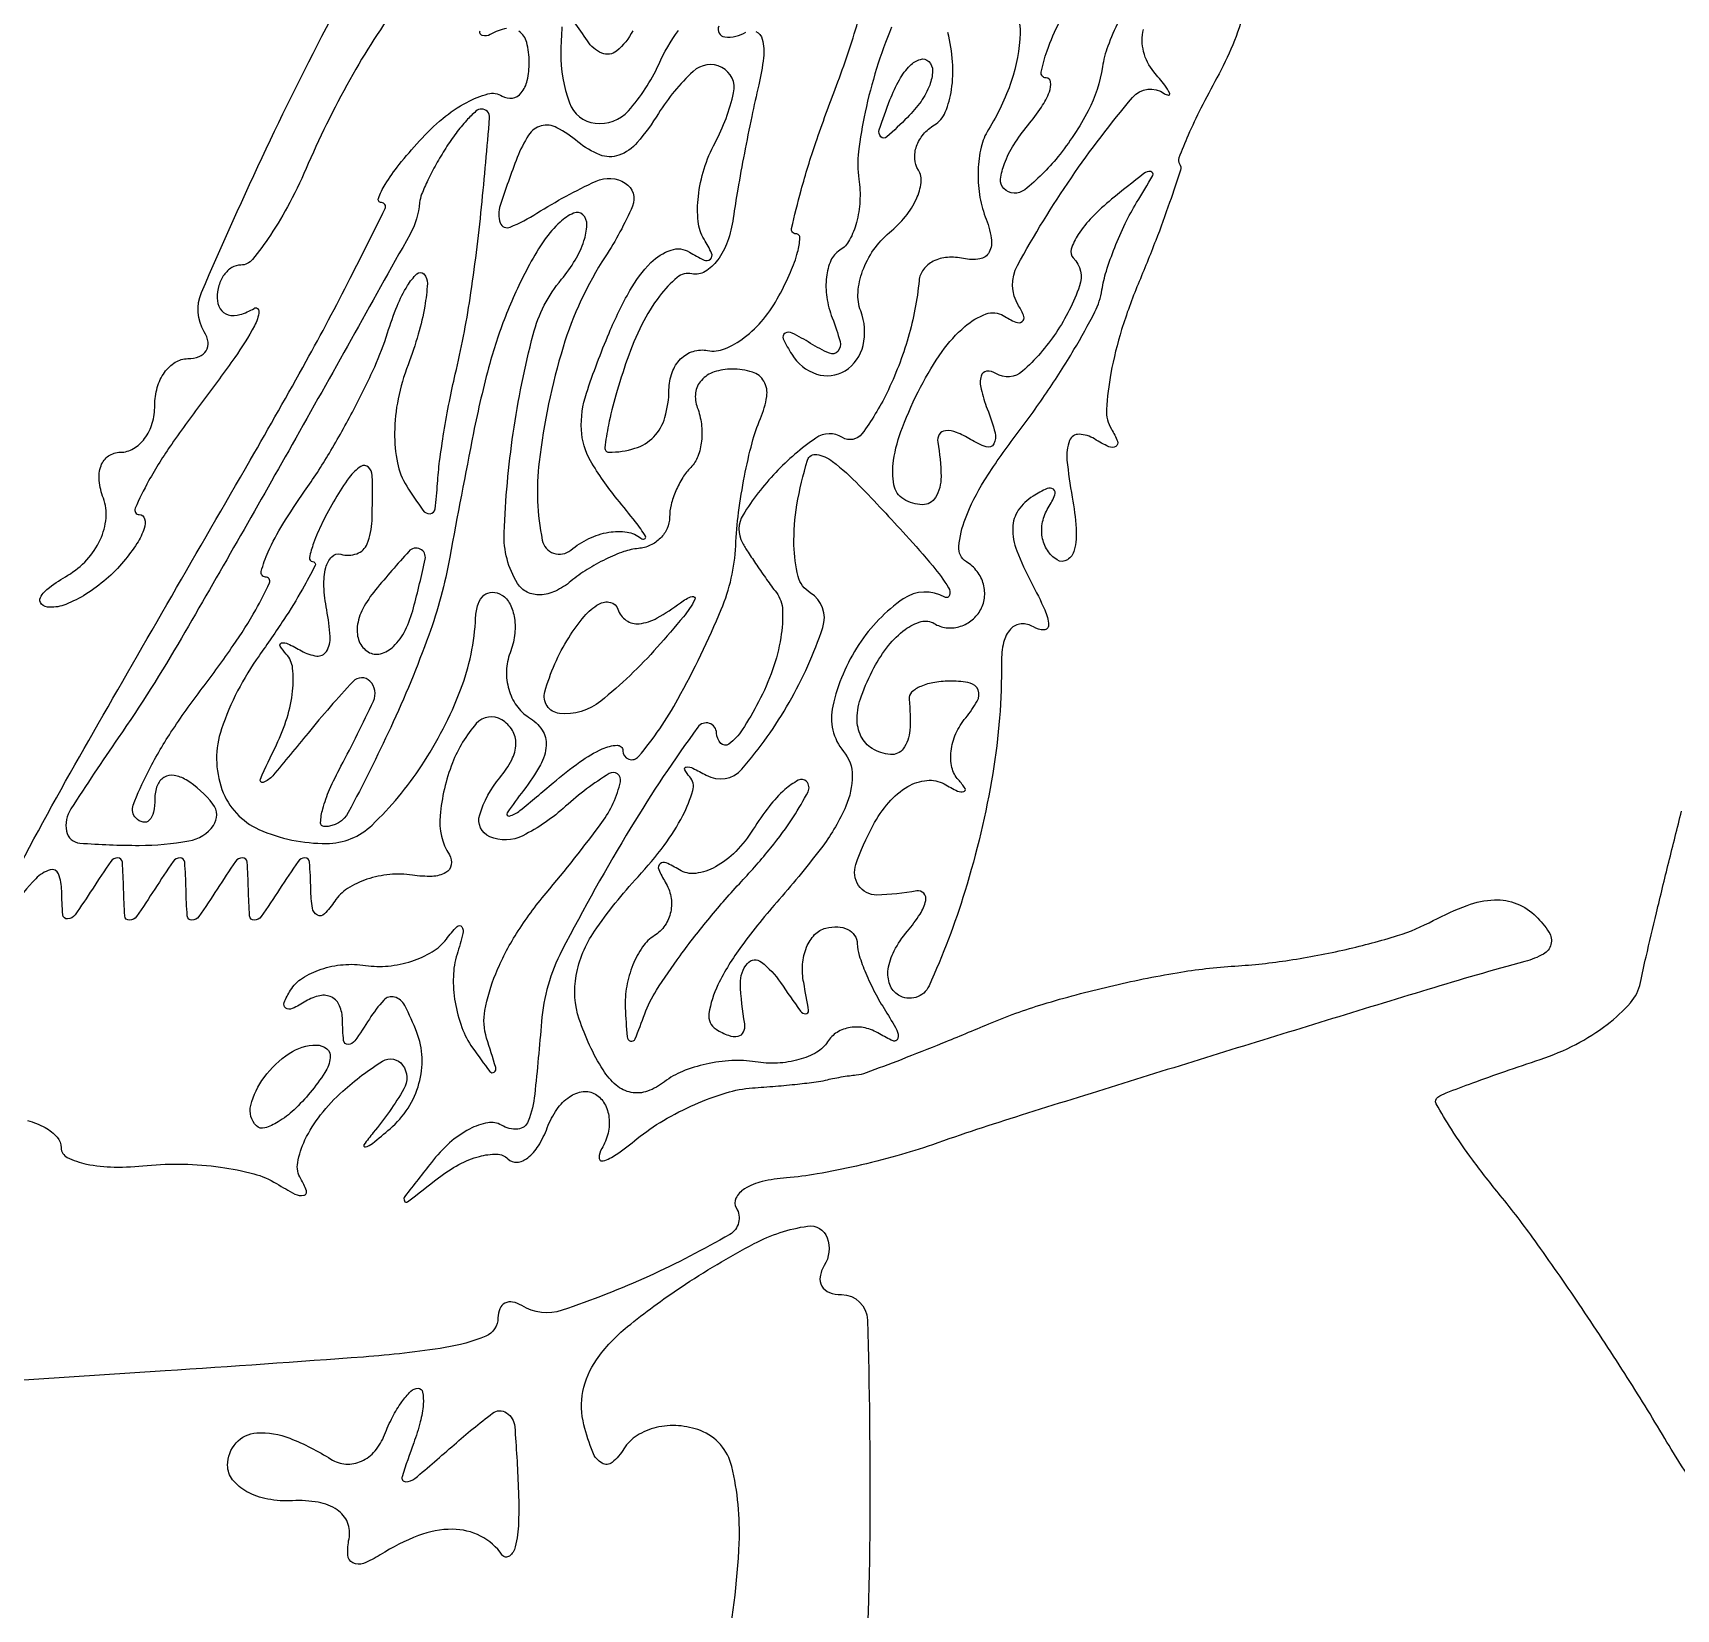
# Model space of a CAD drawing. Extents: x 0 to 848, y 0 to 1200.
# Drawn here: x 385.1 to 437.8, y 572.9 to 623.4 of the extents above; entities that cross this region are included whole.
import ezdxf

# ---------------------------------------------------------------- set-up
doc = ezdxf.new("R2010")
doc.units = 0

msp = doc.modelspace()

# ---------------------------------------------------------------- linework, layer by layer
for points in [[(416.462214, 624.29095, -0.171024), (416.733196, 623.435118, -0.074023), (416.451643, 621.887014, -0.057711), (415.717826, 620.340242, 0.083868), (415.485837, 619.777345, 0.047119), (415.390144, 619.042017, 0.045323), (415.433513, 618.259192, 0.055176), (415.619437, 617.549348, -0.047274), (415.811383, 616.860964, -0.166395), (415.74261, 616.412953, -0.235878), (415.440907, 616.195085, -0.094756), (414.918136, 616.209106, 0.073001), (414.40384, 616.245176, 0.097029), (413.95299, 616.1208, 0.115147), (413.636036, 615.858186, 0.139716), (413.496298, 615.5, -0.047163), (413.148973, 613.680161, -0.042918), (412.45991, 611.896329, -0.046785), (411.664563, 610.592979, -0.388714), (411.04131, 610.474469, 0.298042), (410.188026, 610.452496, 0.051654), (408.900396, 609.349583, 0.051156), (407.85431, 607.99355, 0.273196), (407.835037, 607.096305, 0.016), (408.014493, 606.799554, 0.005494), (408.292575, 606.381415, 0.005453), (408.609637, 605.926582, 0.006285), (408.922136, 605.5, -0.153133), (409.119893, 604.942573, -0.049674), (409.064838, 604.059375, -0.044123), (408.802431, 603.030465, -0.037176), (408.351841, 602, -0.021363), (407.826411, 601.101694, -0.090258), (407.402054, 600.648, -0.377862), (407.141077, 600.669917, -0.189294), (407.005281, 601, 0.7195), (406.40661, 601.189974, 0.021351), (404.258836, 597.968219, 0.017014), (402.047454, 594.026554, 0.09914), (401.39378, 591.75, -0.005352), (401.177393, 589.421889, -0.066277), (400.97016, 588.559168, -0.28737), (400.631935, 588.305746, -0.160597), (400.113307, 588.429973, 0.187169), (399.673521, 588.5116, 0.075215), (399.086608, 588.306174, 0.060274), (398.450401, 587.86413, 0.044598), (397.863307, 587.23899, 0.001748), (397.015406, 586.14961, 0.27909), (396.998672, 586.00289, 0.480912), (397.102491, 585.977097, 0.002309), (398.092009, 586.741324, -0.041874), (398.748042, 587.169781, -0.057249), (399.402736, 587.431639, -0.071343), (399.959513, 587.500845, -0.194036), (400.318471, 587.348196, 0.224462), (400.611004, 587.243466, 0.14434), (400.951122, 587.381096, 0.087842), (401.294598, 587.769294, 0.045709), (401.581246, 588.351128, -0.059169), (401.889097, 588.935859, -0.089979), (402.292761, 589.342046, -0.119694), (402.724524, 589.509901, -0.173229), (403.121097, 589.425158, -0.127038), (403.414279, 589.119459, -0.099267), (403.556808, 588.680399, -0.088346), (403.526302, 588.174498, -0.076093), (403.324353, 587.680902, 0.130544), (403.23932, 587.385889, 0.50336), (403.366298, 587.287515, 0.085828), (403.787475, 587.488251, 0.016615), (404.461736, 588, -0.038233), (405.303681, 588.583478, -0.028749), (406.307581, 589.096094, -0.029379), (407.313714, 589.470089, -0.05745), (408.153695, 589.625, 0.004471), (408.897232, 589.682022, 0.005167), (409.604523, 589.75, 0.004644), (410.20203, 589.819283, 0.030072), (410.5, 589.875, -0.011602), (410.726407, 589.926052, -0.007168), (410.994668, 589.976042, -0.007188), (411.261276, 590.017845, -0.01281), (411.481849, 590.043442, 0.066757), (411.807758, 590.117429, 0.002763), (412.929049, 590.542142, 0.004753), (414.2532, 591.066588, 0.003352), (415.731849, 591.680137, -0.02656), (417.473113, 592.309669, -0.015796), (419.603742, 592.881527, -0.015788), (421.769871, 593.318495, -0.026171), (423.621316, 593.532641, 0.02208), (425.363177, 593.719692, 0.018504), (427.188834, 594.067267, 0.018902), (428.835103, 594.510388, 0.047702), (429.978676, 594.988588, -0.034042), (431.063316, 595.47731, -0.078609), (431.937279, 595.653005, -0.105156), (432.657934, 595.530746, -0.102307), (433.274577, 595.125423, -0.053499), (433.685024, 594.616303, -0.206322), (433.750141, 594.224451, -0.212215), (433.5101, 593.915472, -0.056558), (432.917217, 593.679293, 0.00745), (429.802259, 592.780222, 0.001003), (423.289041, 590.780426, 0.000943), (416.765441, 588.749619, 0.008487), (413.924606, 587.806141, -0.016694), (412.78478, 587.448249, -0.0119), (411.487294, 587.121011, -0.012034), (410.233661, 586.867944, -0.02499), (409.243884, 586.743418, 0.038798), (408.472103, 586.624609, 0.078511), (407.904237, 586.393173, 0.140134), (407.626438, 586.094161, 0.261679), (407.639803, 585.773794, -0.422119), (407.428817, 584.930932, -0.025068), (404.841776, 583.595466, -0.025828), (402.053457, 582.49867, -0.222752), (400.759906, 582.648386, 0.089912), (400.469817, 582.762316, 0.168673), (400.223223, 582.727739, 0.176683), (400.0587, 582.550258, 0.099772), (400, 582.259017, -0.303697), (399.60622, 581.670501, -0.058389), (398.305943, 581.303949, -0.021162), (395.692699, 580.999953, -0.002052), (389.331723, 580.557877), (383.163447, 580.154625)], [(396.989012, 624.610702, 0.032662), (395.34697, 622.111359, 0.02675), (393.920451, 619.25, -0.018297), (393.325806, 618.004989, -0.026351), (392.703533, 616.954687, -0.024697), (392.127402, 616.175917, -0.224794), (391.755889, 616, 0.138872), (391.467639, 615.918366, 0.100065), (391.222042, 615.688914, 0.085634), (391.056667, 615.345733, 0.069663), (391, 614.940983, 0.13704), (391.09579, 614.598051, 0.190908), (391.347046, 614.407538, 0.140251), (391.729132, 614.410292, 0.067021), (392.181433, 614.612132, -0.622596), (392.338476, 614.513637, -0.100344), (392.193284, 614.049411, -0.027184), (391.561235, 613.035648, -0.009938), (390.562744, 611.671149, 0.012015), (389.540629, 610.262127, 0.023106), (388.802866, 609.0784, 0.025805), (388.369948, 608.2036, 0.53942), (388.503756, 608, -0.343596), (388.673383, 607.86783, -0.143719), (388.661495, 607.559375, -0.064459), (388.42654, 607.076367, -0.027818), (388, 606.5, -0.041048), (387.440338, 605.928318, -0.039866), (386.789577, 605.449558, -0.04268), (386.148235, 605.124354, -0.103098), (385.627555, 605.030409, -0.179987), (385.366405, 605.135662, -0.349948), (385.333081, 605.344471, -0.105078), (385.621159, 605.670032, -0.027305), (386.208467, 606.056856, 0.074854), (386.820125, 606.548711, 0.077815), (387.250308, 607.192883, 0.084625), (387.438491, 607.887332, 0.116063), (387.351478, 608.526447, -0.066355), (387.217172, 609.090156, -0.113878), (387.277303, 609.567144, -0.152238), (387.518121, 609.881089, -0.154794), (387.893011, 610, 0.134459), (388.315153, 610.115611, 0.100435), (388.674822, 610.440625, 0.087143), (388.91686, 610.926792, 0.072144), (389, 611.5, -0.06887), (389.079345, 612.073318, -0.085131), (389.311086, 612.559375, -0.099915), (389.655173, 612.884374, -0.140337), (390.059017, 613, 0.088991), (390.422982, 613.065296, 0.167808), (390.65091, 613.252475, 0.177414), (390.707409, 613.531832, 0.100829), (390.58684, 613.85949, -0.244731), (390.494274, 615.115805, -0.008487), (392.573766, 619.729505, -0.011581), (394.786977, 624.156584, -0.133401)], [(423.933315, 624.162291, -0.028183), (423.548127, 623.056277, -0.028139), (423.040825, 622, 0.009205), (422.525443, 621.023424, 0.014216), (422.120052, 620.159535, 0.008487), (421.819541, 619.435375, 0.253351), (421.842446, 619.245226, -0.236507), (421.873278, 619.043487, -0.0045), (421.527826, 618.007363, -0.0099), (421.0818, 616.787806, -0.006341), (420.518065, 615.388992, 0.023738), (419.989475, 613.933288, 0.029657), (419.645621, 612.53753, 0.030451), (419.502958, 611.367827, 0.154732), (419.661148, 610.739257, -0.042337), (419.856965, 610.352761, -0.373392), (419.799609, 610.185525, -0.247072), (419.578298, 610.176393, -0.0276), (419.12043, 610.42557, 0.130868), (418.624115, 610.575472, 0.319491), (418.322445, 610.375481, 0.116694), (418.237577, 609.748552, 0.020403), (418.403395, 608.559705, -0.027117), (418.5291, 607.560644, -0.076725), (418.471544, 606.862075, -0.195342), (418.248477, 606.550396, -0.28684), (417.921162, 606.548725, -0.113041), (417.60882, 606.856911, -0.100235), (417.444604, 607.283878, -0.094125), (417.454376, 607.764448, -0.086602), (417.638197, 608.223607, 0.036495), (417.851684, 608.633061, 0.344723), (417.804721, 608.812287, 0.278576), (417.597885, 608.834549, 0.029363), (417.151804, 608.59382, 0.105555), (416.676806, 608.138812, 0.145217), (416.498538, 607.578713, 0.097326), (416.628526, 606.840589, 0.030769), (417.097064, 605.818635, -0.016012), (417.528293, 604.946886, -0.09599), (417.646096, 604.45694, -0.428688), (417.499023, 604.303867, -0.138113), (417.160289, 604.400936, 0.157177), (416.7677, 604.497746, 0.193516), (416.431025, 604.334142, 0.127996), (416.206225, 603.903966, 0.059063), (416.137057, 603.271613, -0.043409), (415.85935, 599.705845, -0.033854), (414.964777, 595.922236, -0.03163), (413.815731, 592.897926, -0.451993), (412.837752, 592.600275, -0.167327), (412.559539, 592.940376, -0.123507), (412.506579, 593.427536, -0.088819), (412.698971, 594.018659, -0.050266), (413.120714, 594.645452, 0.029329), (413.527675, 595.198849, 0.087331), (413.710771, 595.63044, 0.250824), (413.647501, 595.864035, 0.256071), (413.419273, 595.938003, -0.043726), (412.138703, 595.808797, -0.253302), (411.557442, 596.113633, -0.23615), (411.470733, 596.788322, -0.038872), (412.01499, 598.028008, -0.054656), (412.528114, 598.777073, -0.082876), (413.132964, 599.282016, -0.106797), (413.748327, 599.484205, -0.157667), (414.300173, 599.367683, 0.017579), (414.733191, 599.139104, 0.183723), (414.929787, 599.121928, 0.505313), (414.968552, 599.225302, 0.039788), (414.758676, 599.497665, -0.12874), (414.549593, 599.899275, -0.085414), (414.521654, 600.420858, -0.075773), (414.675507, 600.980785, -0.068434), (414.9928, 601.491324, 0.045514), (415.359901, 602.025894, 0.223293), (415.385353, 602.381685, 0.250471), (415.131232, 602.60099, 0.055342), (414.539679, 602.666667, 0.039136), (413.997088, 602.624132, 0.061882), (413.54922, 602.495312, 0.085922), (413.257477, 602.30621, 0.237213), (413.173977, 602.083333, -0.040029), (413.201291, 601.084522, -0.147799), (412.989551, 600.497444, -0.258888), (412.576974, 600.310954, -0.118411), (411.997296, 600.501671, -0.141167), (411.634851, 600.90122, -0.119477), (411.510852, 601.459831, -0.082219), (411.646061, 602.188536, -0.035982), (412.047469, 603.088697, -0.04452), (412.515161, 603.801958, -0.06685), (413.049778, 604.318222, -0.090089), (413.564831, 604.570041, -0.210171), (413.981075, 604.511696, 0.106725), (414.361944, 604.376571, 0.099441), (414.775054, 604.405514, 0.095962), (415.156742, 604.594392, 0.091849), (415.447214, 604.91459, 0.106895), (415.592412, 605.324287, 0.099468), (415.560945, 605.768793, 0.095914), (415.3573, 606.179618, 0.0917), (415.012318, 606.492387, -0.283921), (414.76971, 606.977248, -0.070592), (414.981359, 607.879992, -0.047469), (415.587799, 609.08545, -0.022661), (416.577293, 610.512449, 0.013491), (417.581475, 611.905386, 0.015526), (418.460967, 613.28786, 0.014715), (419.13117, 614.497022, 0.081759), (419.359407, 615.200963, -0.038557), (419.499315, 615.805425, -0.018307), (419.766861, 616.559033, -0.018023), (420.105723, 617.330673, -0.024341), (420.470079, 618, 0.00693), (420.984928, 618.872066, 0.532442), (420.924371, 618.99458, 0.203049), (420.699216, 618.932883, 0.003391), (419.667792, 618.107499, 0.029566), (419.045555, 617.538448, 0.048279), (418.599418, 616.980407, 0.064271), (418.373169, 616.511521, 0.283931), (418.44065, 616.226016, -0.290075), (418.642023, 615.32864, -0.061629), (417.886863, 613.830938, -0.06394), (416.809283, 612.596908, -0.331069), (415.961281, 612.52393, 0.162602), (415.66044, 612.594748, 0.319788), (415.483087, 612.442241, 0.120518), (415.482387, 612.026018, 0.032063), (415.681393, 611.387893, -0.024041), (415.933062, 610.624201, -0.195423), (415.891409, 610.265857, -0.364694), (415.649173, 610.17199, -0.056021), (415.145162, 610.410285, 0.043435), (414.695971, 610.63663, 0.115891), (414.343459, 610.689615, 0.232298), (414.14412, 610.57065, 0.189271), (414.093644, 610.32433, -0.038221), (414.19961, 609.219203, -0.140207), (414.021087, 608.546523, -0.271541), (413.604968, 608.317847, -0.132205), (413.003667, 608.497734, -0.211588), (412.690033, 608.955977, -0.083469), (412.677052, 609.736972, -0.05583), (412.960161, 610.794914, -0.026063), (413.546255, 612.089447, -0.034097), (414.234651, 613.223881, -0.061323), (414.964417, 614.029428, -0.089032), (415.645265, 614.432592, -0.231667), (416.197096, 614.378188, 0.034858), (416.594089, 614.169544, 0.252507), (416.801783, 614.186294, 0.351318), (416.856411, 614.351165, 0.049498), (416.687732, 614.696244, -0.269554), (416.652817, 615.989925, -0.025507), (418.377888, 618.799723, -0.025336), (420.342455, 621.371808, -0.391831), (421.355093, 621.494907, 0.141678), (421.49145, 621.445991, 0.571908), (421.530142, 621.503191, 0.053584), (421.368569, 621.76593, 0.010702), (421.021987, 622.19468, -0.115091), (420.692889, 622.83929, -0.120059), (420.69011, 623.552439, -0.087592)], [(402.051016, 623.639199, 0.016964), (402.015313, 622.809017, 0.089472), (402.291013, 621.197231, 0.282811), (403.112606, 620.544061, 0.245007), (404.180375, 620.946079, 0.075803), (405.149872, 622.429589, -0.049168), (405.781263, 623.517694, -0.028873)], [(404.319803, 623.511, -0.103237), (403.799225, 622.859378, -0.280061), (403.328013, 622.790641, -0.152262), (402.866039, 623.182514, 0.02186), (402.4371, 623.797768, 0.345867)], [(408.263688, 623.488416, -0.231543), (408.472124, 623.237477, -0.088274), (408.509123, 622.641301, -0.029427), (408.358084, 621.77671, 0.006444), (408.131781, 620.75945, 0.004216), (407.895922, 619.581284, 0.004241), (407.685476, 618.42915, 0.008107), (407.53937, 617.5, -0.050875), (407.354923, 616.750886, -0.074186), (407.034767, 616.152356, -0.098154), (406.635453, 615.790787, -0.189488), (406.216653, 615.720786, 0.231046), (405.745092, 615.602784, 0.05621), (405.176971, 615.004048, 0.046193), (404.612327, 614.092415, 0.03171), (404.139661, 612.970786, 0.012653), (403.774492, 611.831289, 0.022388), (403.539847, 610.872668, 0.019969), (403.425431, 610.142112, 0.448438), (403.55202, 610, 0.074566), (404.390825, 610.125793, 0.127128), (404.991159, 610.494367, 0.122646), (405.351298, 611.118705, 0.066691), (405.480846, 612, -0.08273), (405.580547, 612.55466, -0.108978), (405.85279, 612.988861, -0.122919), (406.253862, 613.234238, -0.125325), (406.720143, 613.259952, 0.146966), (407.265198, 613.313312, 0.066124), (407.894724, 613.674995, 0.057182), (408.507453, 614.266504, 0.049385), (409.005326, 615.009952, 0.019228), (409.377001, 615.773623, 0.036878), (409.604588, 616.415424, 0.052834), (409.677766, 616.864645, 0.430686), (409.549776, 617, -0.481903), (409.410007, 617.175457, -0.010356), (409.716522, 618.395313, -0.015743), (410.187927, 619.928086, -0.00898), (410.848465, 621.75, 0.021203), (411.536035, 623.801614, 0.017524)], [(407.077982, 623.653518, 0.519165), (407.266407, 623.313153, 0.166783), (407.947726, 623.467693, -0.249004)], [(412.615231, 623.621545, 0.023741), (412.134384, 622.297298, 0.022141), (411.76846, 620.902447, 0.022738), (411.555056, 619.63505, 0.066868), (411.565815, 618.752531, -0.049151), (411.599431, 618.045443, -0.052833), (411.491894, 617.362966, -0.059178), (411.268444, 616.803631, -0.130466), (410.954607, 616.471946, 0.151108), (410.669701, 616.145315, 0.076806), (410.526071, 615.613993, 0.065077), (410.538519, 614.967944, 0.054346), (410.713613, 614.30393, -0.024456), (410.962736, 613.545848, -0.249461), (410.892791, 613.233561, -0.329908), (410.622354, 613.171896, -0.035122), (410.01543, 613.490464, 0.018709), (409.43396, 613.820434, 0.257747), (409.20018, 613.814409, 0.388403), (409.144784, 613.635061, 0.028061), (409.41459, 613.138197, 0.174512), (410.209554, 612.50621, 0.225433), (411.123766, 612.613961, 0.197645), (411.703173, 613.425969, 0.150089), (411.627615, 614.528038, -0.110333), (411.539685, 615.123404, -0.06966), (411.688252, 615.81285, -0.06466), (412.039931, 616.487576, -0.067215), (412.54843, 617.040194, 0.048729), (413.058005, 617.554589, 0.062878), (413.409617, 618.118271, 0.076889), (413.559862, 618.64343, 0.171335), (413.472678, 619.044209, -0.123963), (413.358478, 619.404549, -0.100779), (413.415428, 619.80681, -0.090664), (413.635851, 620.189694, -0.078671), (413.987358, 620.492187, 0.156886), (414.336352, 620.901528, 0.062266), (414.535966, 621.621722, 0.053478), (414.570931, 622.514247, 0.044581), (414.422643, 623.452191, -0.047943)], [(419.893774, 623.81675, 0.025697), (419.545455, 623.012599, 0.05296), (419.375019, 622.349407, -0.084524), (418.918688, 620.946, -0.049597), (417.945214, 619.467065, -0.054248), (416.883175, 618.413999, -0.381596), (416.214999, 618.451668, -0.229297), (416.111195, 618.750237, -0.061355), (416.233451, 619.252517, -0.049247), (416.532047, 619.855602, -0.033658), (416.979944, 620.475834, 0.025015), (417.418405, 621.061419, 0.056474), (417.673861, 621.552276, 0.121808), (417.713512, 621.868837, 0.380112), (417.565909, 622, -0.469709), (417.412384, 622.18505, -0.040033), (417.597509, 622.865275, -0.030845), (418.007452, 623.815193, -0.016122)], [(384.698278, 596.811033, -0.007386), (387.032601, 601.024676, -0.001007), (392.059578, 609.75, 0.004877), (393.850202, 612.914365, 0.008506), (395.263972, 615.576563, 0.003342), (396.381963, 617.807867, 0.555622), (396.262441, 618, -0.523401), (396.166984, 618.137627, -0.048455), (396.383583, 618.580573, -0.030991), (396.832128, 619.217443, -0.015001), (397.478659, 619.976419, -0.035466), (398.226977, 620.693852, -0.049082), (398.996374, 621.21498, -0.059465), (399.675847, 621.485163, -0.206161), (400.133647, 621.417402, 0.17814), (400.461608, 621.350582, 0.188255), (400.745509, 621.514548, 0.115843), (400.937632, 621.918195, 0.053446), (401, 622.5, 0.063071), (400.919644, 623.134491, 0.177232), (400.669796, 623.49753, 0.204464)], [(400.273201, 623.583653, 0.0851), (399.75, 623.387123, -0.204561), (399.497806, 623.35529, -0.458447), (399.426778, 623.508911, -0.059687)], [(384.919705, 588.580312, -0.06404), (385.485937, 588.35293, -0.080986), (385.869346, 588.048309, -0.186569), (386, 587.710348, 0.284909), (386.192629, 587.399735, 0.063924), (386.807989, 587.186962, 0.048067), (387.696505, 587.089579, 0.029413), (388.750601, 587.137788, -0.032148), (389.90672, 587.184332, -0.028626), (391.105611, 587.086679, -0.02974), (392.17464, 586.872234, -0.074171), (392.905109, 586.558646, 0.018512), (393.49176, 586.225431, 0.170419), (393.777097, 586.184657, 0.456396), (393.860282, 586.330341, 0.054071), (393.67809, 586.711845, -0.184766), (393.578984, 587.232317, -0.067448), (393.81307, 587.95824, -0.055353), (394.313634, 588.761594, -0.041877), (395.023581, 589.521341, -0.045658), (396.300508, 590.480653, -0.389878), (396.944152, 590.356572, -0.301066), (396.983906, 589.592515, -0.039679), (396.003571, 588.196429, 0.019616), (395.704202, 587.804495, 0.687141), (395.750213, 587.735928, 0.11514), (395.977316, 587.846635, 0.007557), (396.540316, 588.318887, 0.071162), (397.115947, 588.98101, 0.075822), (397.4678, 589.764284, 0.077938), (397.564307, 590.597718, 0.081713), (397.397581, 591.406304, 0.025979), (397.014304, 592.268376, 0.209629), (396.687106, 592.536899, 0.283644), (396.336244, 592.436454, 0.043585), (395.876149, 591.833846, -0.011629), (395.41069, 591.136002, -0.236907), (395.1937, 591.019125, -0.394922), (395.050802, 591.14532, -0.020865), (395.015313, 591.809017, 0.096635), (394.921793, 592.260233, 0.177556), (394.669715, 592.531642, 0.170128), (394.2929, 592.582373, 0.087818), (393.845492, 592.404508, -0.029869), (393.405882, 592.167845, -0.269018), (393.196532, 592.187046, -0.351014), (393.146525, 592.361882, -0.039272), (393.349462, 592.756425, -0.111738), (393.730211, 593.1443, -0.063177), (394.327409, 593.429788, -0.058229), (395.037261, 593.57621, -0.060102), (395.753971, 593.552574, 0.062486), (396.484501, 593.531956, 0.054218), (397.235127, 593.687967, 0.056964), (397.892714, 593.987212, 0.095017), (398.344332, 594.391641, -0.024627), (398.690396, 594.802297, -0.475248), (398.83589, 594.792682, -0.220885), (398.87663, 594.5722, -0.013379), (398.686852, 593.909316, 0.070529), (398.568389, 593.196844, 0.047307), (398.62673, 592.371909, 0.047026), (398.840405, 591.565869, 0.066311), (399.186852, 590.909316, 0.005574), (399.737265, 590.153012, 0.405207), (399.875737, 590.130587, 0.323746), (399.928156, 590.281078, 0.004833), (399.636108, 591.222922, -0.124651), (399.580615, 592.112176, -0.050962), (399.926375, 593.28135, -0.044001), (400.596951, 594.577892, -0.033574), (401.541776, 595.867278, 0.015831), (403.328663, 598.132726, 0.104064), (403.926357, 599.440076, 0.664134), (403.562636, 599.699591, 0.045732), (402.168848, 598.652806, -0.066674), (400.797644, 597.709848, -0.223257), (399.735081, 597.678012, -0.382258), (399.413002, 598.378065, -0.098742), (400.057234, 599.568963, 0.052572), (400.439221, 600.142349, 0.112606), (400.57432, 600.653568, 0.147029), (400.460804, 601.08397, 0.11738), (400.120555, 601.425493, 0.366059), (399.305483, 601.30377, 0.087839), (398.538605, 600.040249, 0.070388), (398.143595, 598.351169, 0.162088), (398.440216, 597.096733, -0.183139), (398.503016, 596.772481, -0.228326), (398.326829, 596.525643, -0.118853), (397.889075, 596.406687, -0.045463), (397.254763, 596.446144, 0.062149), (396.529038, 596.467088, 0.057399), (395.799647, 596.311657, 0.061334), (395.175901, 596.012549, 0.10432), (394.765313, 595.608359, -0.045077), (394.440372, 595.202777, -0.330902), (394.209892, 595.164132, -0.24339), (394.050069, 595.387857, -0.030608), (394, 596, 0.013145), (393.959637, 596.863616, 0.392993), (393.812916, 597, 0.246379), (393.590222, 596.883174, 0.007698), (393, 596, -0.007698), (392.409778, 595.116826, -0.246379), (392.187084, 595, -0.392993), (392.040363, 595.136384, -0.013145), (392, 596, 0.013145), (391.959637, 596.863616, 0.392993), (391.812916, 597, 0.246379), (391.590222, 596.883174, 0.007698), (391, 596, -0.007698), (390.409778, 595.116826, -0.246379), (390.187084, 595, -0.392993), (390.040363, 595.136384, -0.013145), (390, 596, 0.013145), (389.959637, 596.863616, 0.392993), (389.812916, 597, 0.246379), (389.590222, 596.883174, 0.007698), (389, 596, -0.007698), (388.409778, 595.116826, -0.246379), (388.187084, 595, -0.392993), (388.040363, 595.136384, -0.013145), (388, 596, 0.013145), (387.959637, 596.863616, 0.392993), (387.812916, 597, 0.246379), (387.590222, 596.883174, 0.007698), (387, 596, -0.009488), (386.442832, 595.172712, -0.228717), (386.205915, 595.040373, -0.407024), (386.051771, 595.173772, -0.018427), (386.015313, 595.94113, 0.089696), (385.910815, 596.485835, 0.394691), (385.642334, 596.615692, 0.130008), (385.185148, 596.329119, 0.016248), (384.406588, 595.44113, -0.813522)], [(438.542327, 576.599447, -0.016785), (437.398591, 578.388709, 0.008384), (436.11503, 580.473065, 0.006548), (434.653972, 582.69427, 0.006626), (433.238611, 584.727255, 0.016018), (432.125568, 586.180944, -0.011188), (431.242018, 587.312101, -0.018812), (430.558615, 588.304378, -0.013495), (430.073396, 589.11659, -0.392908), (430.125568, 589.332366, -0.054844), (430.392446, 589.46969, -0.003253), (431.244055, 589.789404, -0.004869), (432.266439, 590.154395, -0.003569), (433.407385, 590.540131, 0.039951), (434.542233, 591.018254, 0.043819), (435.549808, 591.658663, 0.048439), (436.298046, 592.356512, 0.13174), (436.618028, 593, -0.007333), (436.797757, 593.826398, -0.001629), (437.130508, 595.234375, -0.001692), (437.52577, 596.858593, -0.001631), (437.936787, 598.5, 0.025049)], [(407.256693, 571.258533, 0.041596), (407.730226, 575.032377, 0.06889), (407.493503, 577.493733, 0.247619), (406.487608, 578.643129, 0.074566), (405.784896, 578.798463, 0.075624), (405.071079, 578.739608, 0.081862), (404.455977, 578.482019, 0.11482), (404.037813, 578.061183, -0.077644), (403.662127, 577.622816, -0.321477), (403.334149, 577.594811, -0.169084), (403.036353, 577.949161, -0.027036), (402.756279, 578.823987, -0.112644), (402.722446, 579.899877, -0.10557), (403.154476, 580.91249, -0.069199), (404.148421, 581.975566, -0.023082), (405.867542, 583.241313, -0.025925), (408.210236, 584.634999, -0.084122), (409.922484, 585.196686, -0.357559), (410.550008, 584.822526, -0.228857), (410.457295, 583.930902, 0.098162), (410.324532, 583.575904, 0.175524), (410.381236, 583.273452, 0.169992), (410.62103, 583.070986, 0.091361), (411.006278, 583, -0.406119), (411.844086, 582.185096, -0.008168), (411.917832, 575.704628, -0.017194), (411.658875, 569.125544, -0.037042)]]:
    msp.add_lwpolyline(points, format="xyb")
for points in [[(413.124088, 620.733333, -0.011214), (412.463552, 620.106486, -0.400052), (412.270328, 620.111181, -0.286372), (412.21821, 620.336218, -0.008399), (412.564293, 621.293128, -0.036269), (412.866277, 621.940734, -0.070189), (413.210949, 622.395085, -0.120343), (413.538684, 622.59249, -0.278911), (413.806872, 622.526461, -0.20742), (413.927901, 622.220211, -0.082976), (413.837219, 621.768815, -0.063152), (413.558688, 621.246577, -0.043285)], [(405.144206, 620.859303, -0.035808), (404.464822, 619.927181, -0.133477), (403.872774, 619.518658, -0.181328), (403.265879, 619.530887, -0.078616), (402.560838, 619.949509, 0.050671), (401.886907, 620.402178, 0.188365), (401.38827, 620.461213, 0.188784), (400.982342, 620.166674, 0.050922), (400.616783, 619.443736, 0.011043), (400.066778, 617.910009, 0.167506), (400.072178, 617.35302, 0.43241), (400.389583, 617.213965, 0.038781), (401.25, 617.662863, -0.030777), (403.141705, 618.68861, -0.256032), (404.081101, 618.626551, -0.367154), (404.308943, 617.889443, -0.044048), (403.439769, 616.267732, 0.071544), (402.086828, 613.372858, 0.0443), (401.318306, 609.691556, 0.078859), (401.419007, 607.183212, 0.567925), (402.331489, 606.860148, -0.061765), (402.91557, 607.233992, -0.06965), (403.550305, 607.43515, -0.079799), (404.136772, 607.440174, -0.135771), (404.581353, 607.241324, 0.271576), (404.699339, 607.222269, 0.466237), (404.727582, 607.305264, 0.029761), (404.405444, 607.772064, 0.007275), (403.819069, 608.5, -0.04233), (402.96554, 609.726312, -0.119309), (402.672955, 610.721507, -0.092678), (402.83306, 611.88817, -0.019557), (403.561106, 613.820525, -0.02801), (404.228265, 615.182705, -0.067591), (404.90262, 616.076405, -0.114729), (405.547182, 616.481361, -0.22521), (406.135888, 616.416017, 0.027576), (406.603531, 616.161491, 0.297509), (406.806861, 616.189117, 0.33343), (406.847785, 616.377662, 0.030919), (406.608264, 616.824825, -0.115081), (406.414753, 617.400233, -0.051881), (406.421486, 618.201344, -0.047547), (406.607118, 619.084847, -0.047355), (406.95646, 619.918645, 0.067648), (407.552809, 621.520909, 0.340637), (407.17548, 622.332061, 0.317804), (406.251452, 622.205006, 0.065214)], [(398.32433, 619.75, 0.014252), (398.01742, 619.234766, 0.015826), (397.751498, 618.720312, 0.015319), (397.553028, 618.269594, 0.075332), (397.488829, 618, -0.106748), (397.179881, 616.987251, -0.001028), (393.401053, 610.244874, -0.003342), (389.853058, 604.04209, -0.019215), (387.828108, 600.84563, 0.007435), (386.307572, 598.566016, 0.193864), (386.170542, 597.855025, 0.337562), (386.600798, 597.472213, 0.019005), (388.5, 597.4, 0.044516), (390.095317, 597.542316, 0.195588), (390.878252, 598.037821, 0.33191), (390.864041, 598.724616, 0.089134), (390, 599.5, 0.100119), (389.618743, 599.640901, 0.176926), (389.29375, 599.576442, 0.168389), (389.076045, 599.313267, 0.089607), (389, 598.89235, -0.048314), (388.958384, 598.462682, -0.144225), (388.82346, 598.203251, -0.260518), (388.626467, 598.143385, -0.143657), (388.399013, 598.267654, -0.295842), (388.308495, 598.692081, -0.026321), (388.77347, 599.73952, -0.027663), (389.518884, 601.024296, -0.017643), (390.517702, 602.434321, 0.01146), (391.512729, 603.802807, 0.021903), (392.23673, 604.952582, 0.023307), (392.673604, 605.809317, 0.544924), (392.550595, 606, -0.490889), (392.411833, 606.179484, -0.043059), (392.634518, 606.807812, -0.031007), (393.105882, 607.694395, -0.015745), (393.80071, 608.75, 0.018736), (394.595264, 609.972974, 0.014011), (395.380879, 611.375262, 0.014212), (396.047033, 612.739553, 0.031149), (396.46011, 613.825361, -0.021258), (396.768427, 614.686649, -0.041072), (397.09865, 615.339374, -0.062616), (397.400212, 615.715714, -0.409767), (397.619285, 615.714049, -0.215012), (397.736456, 615.40447, -0.027396), (397.651584, 614.679452, -0.02812), (397.444242, 613.783972, -0.019893), (397.116042, 612.805215, 0.041045), (396.799355, 611.709175, 0.04706), (396.68495, 610.625522, 0.052245), (396.775354, 609.658988, 0.091921), (397.072751, 608.916526, 0.011573), (397.590648, 608.138763, 0.267211), (397.823158, 608.029877, 0.353905), (397.984722, 608.184841, 0.016203), (398.061198, 609, -0.017225), (398.129852, 609.716044, -0.007836), (398.266446, 610.646875, -0.007748), (398.441205, 611.624603, -0.010552), (398.630968, 612.5, 0.021019), (399.107356, 614.94356, 0.012855), (399.473017, 617.858315, 0.0047), (399.73073, 620.72396, 0.43793), (399.476008, 621, 0.184108), (399.291915, 620.929836, 0.024515), (398.990038, 620.632812, 0.025714), (398.654443, 620.228725, 0.018981)], [(401.011105, 616.020749, 0.027069), (400.27501, 614.446051, 0.029331), (399.735468, 612.842136, 0.017652), (399.213378, 610.617899, 0.003572), (398.454786, 606.632847, -0.041494), (397.780114, 604.135973, -0.02214), (396.56001, 601.177147, -0.013815), (395.202374, 598.457586, -0.276799), (394.439136, 598, -0.429377), (394.313706, 598.132061, -0.053519), (394.383384, 598.568188, -0.037165), (394.603809, 599.191995, -0.019363), (394.964816, 599.934259, 0.014301), (396.006805, 602.022678, 0.313212), (395.895421, 602.660569, 0.425628), (395.357043, 602.65306, 0.016615), (393.910649, 601, -0.002913), (392.778123, 599.631755, -0.129053), (392.477886, 599.41883, -0.666835), (392.383608, 599.519074, -0.007943), (392.897701, 600.618517, 0.039132), (393.239861, 601.487639, 0.047108), (393.416525, 602.347313, 0.053861), (393.417192, 603.076301, 0.15821), (393.214816, 603.528842, -0.044642), (393.020054, 603.787653, -0.518401), (393.061809, 603.88624, -0.167722), (393.265383, 603.861962, -0.017438), (393.697726, 603.633615, 0.10002), (394.191925, 603.469065, 0.293367), (394.50071, 603.617724, 0.154703), (394.618654, 604.090615, 0.031936), (394.509083, 604.952838, -0.03683), (394.420842, 605.70601, -0.073196), (394.48256, 606.302328, -0.129181), (394.675504, 606.650361, -0.275366), (394.961356, 606.729548, 0.153846), (395.477707, 606.749245, 0.214932), (395.805857, 607.065442, 0.086612), (395.961925, 607.805901, 0.014816), (395.969591, 609.25, 0.202707), (395.84612, 609.523311, 0.339456), (395.607604, 609.545313, 0.095336), (395.229727, 609.191432, 0.025706), (394.779994, 608.5, 0.015379), (394.366151, 607.732508, 0.029177), (394.089306, 607.0875, 0.036032), (393.957712, 606.621212, 0.47501), (394.056513, 606.5, -0.557424), (394.136534, 606.370573, -0.013277), (393.732478, 605.612785, -0.016594), (393.135735, 604.638585, -0.009), (392.341571, 603.479692, 0.072582), (391.138449, 601.133692, 0.16992), (391.153366, 599.18865, 0.204726), (392.337069, 597.913348, 0.106531), (394.5, 597.460245, 0.191655), (395.963858, 598.052547, 0.056099), (397.548792, 599.951451, 0.053992), (398.800166, 602.381401, 0.081648), (399.282881, 604.706011, -0.06942), (399.360488, 605.131463, -0.136993), (399.550476, 605.414396, -0.181214), (399.818961, 605.511985, -0.13676), (400.122993, 605.423986, -0.140945), (400.385431, 605.134933, -0.078948), (400.526618, 604.677806, -0.068143), (400.529869, 604.128134, -0.05913), (400.388152, 603.569126, 0.08355), (400.271941, 602.994938, 0.078488), (400.345764, 602.401066, 0.081641), (400.593564, 601.879116, 0.103126), (400.980385, 601.512123, -0.106732), (401.414121, 601.094701, -0.166975), (401.54651, 600.599045, -0.1122), (401.358639, 599.977106, -0.035078), (400.815791, 599.160972, 0.01363), (400.292003, 598.442307, 0.693135), (400.362954, 598.340716, 0.109805), (400.70333, 598.513527, 0.004455), (401.767233, 599.404988, -0.021505), (402.624971, 600.075288, -0.047296), (403.344125, 600.492621, -0.095991), (403.815766, 600.607989, -0.428493), (404, 600.432481, 0.700813), (404.507963, 600.248065, 0.048262), (405.769033, 602.091135, 0.026513), (407.157275, 604.960648, 0.087759), (407.618697, 607, -0.020325), (407.713472, 608.073138, -0.015775), (407.900613, 609.230729, -0.016041), (408.14428, 610.300744, -0.036678), (408.41173, 611.083333, 0.060425), (408.614246, 611.782532, 0.172604), (408.524612, 612.273388, 0.18972), (408.155033, 612.568213, 0.074732), (407.5, 612.666667, 0.081204), (406.929882, 612.573461, 0.12919), (406.519117, 612.303719, 0.150975), (406.333041, 611.90128, 0.125608), (406.388066, 611.431099, -0.060974), (406.51866, 610.907905, -0.057658), (406.522849, 610.358407, -0.062072), (406.406793, 609.866185, -0.107881), (406.181099, 609.514432, 0.056831), (405.92031, 609.186512, 0.03886), (405.700073, 608.764135, 0.039108), (405.549668, 608.317437, 0.061729), (405.5, 607.916667, -0.105716), (405.423801, 607.560299, -0.091063), (405.20625, 607.244291, -0.087607), (404.881881, 607.016868, -0.088198), (404.5, 606.914963, 0.063687), (404.034446, 606.814743, 0.028137), (403.452714, 606.571871, 0.027289), (402.856926, 606.241483, 0.032972), (402.339028, 605.866405, -0.063537), (401.841368, 605.550348, -0.099842), (401.350992, 605.4304, -0.125304), (400.93086, 605.519264, -0.140787), (400.625862, 605.796352, -0.149021), (400.196461, 607.425519, -0.026372), (400.486478, 610.607663, -0.0281), (401.127985, 613.775459, -0.109619), (402.035322, 615.542561, 0.038355), (402.47261, 616.160228, 0.054558), (402.752973, 616.770947, 0.068807), (402.848839, 617.286152, 0.211044), (402.723521, 617.609812, 0.313035), (402.422992, 617.664082, 0.080161), (401.988888, 617.374636, 0.053181), (401.492783, 616.804965, 0.029714)], [(413.075686, 607.33875, -0.010485), (413.933873, 606.356066, -0.0343), (414.440769, 605.658398, -0.221651), (414.471055, 605.414428, -0.47659), (414.318422, 605.355479, 0.289549), (412.989664, 605.298631, 0.096377), (411.568348, 603.839277, 0.089143), (410.728787, 601.865741, 0.233385), (411.076577, 600.40773, -0.175767), (411.355034, 599.632266, -0.102159), (411.149442, 598.652546, -0.058944), (410.406365, 597.3791, -0.018645), (409.014538, 595.669339, 0.02041), (407.803523, 594.170922, 0.04668), (407.050414, 592.930386, 0.073509), (406.760169, 592.01027, 0.302783), (406.991214, 591.50543, 0.049883), (407.387724, 591.311988, 0.13535), (407.696602, 591.285626, 0.239462), (407.870908, 591.419237, 0.155927), (407.906356, 591.67567, -0.033664), (407.769956, 592.973718, -0.190437), (407.996959, 593.617546, -0.400992), (408.442554, 593.658986, -0.075323), (409.057011, 593, 0.004136), (409.690835, 592.089948, 0.243173), (409.864846, 592, 0.461692), (409.955187, 592.106017, 0.007091), (409.798484, 593, -0.064674), (409.763784, 593.592119, -0.078651), (409.889022, 594.132812, -0.092634), (410.149573, 594.539907, -0.143508), (410.506787, 594.75, -0.07187), (410.887568, 594.789395, -0.105352), (411.212742, 594.70625, -0.129645), (411.430923, 594.515618, -0.1446), (411.515313, 594.25, 0.073171), (411.579415, 593.868552, 0.021228), (411.787329, 593.307738, 0.020853), (412.078346, 592.688256, 0.020885), (412.419821, 592.095492, -0.016176), (412.782103, 591.480079, -0.192586), (412.814341, 591.210892, -0.454841), (412.661689, 591.13607, -0.03891), (412.223607, 591.361803, 0.084088), (411.765707, 591.547777, 0.09312), (411.288697, 591.563192, 0.100503), (410.86712, 591.407519, 0.11631), (410.565128, 591.105379, -0.125673), (410.218207, 590.770869, -0.061575), (409.647501, 590.533498, -0.055287), (408.956403, 590.421471, -0.052711), (408.246029, 590.460642, 0.053499), (407.49228, 590.501017, 0.040658), (406.67186, 590.389874, 0.041651), (405.910586, 590.155072, 0.072063), (405.339028, 589.823017, -0.082392), (404.794088, 589.521218, -0.133526), (404.269322, 589.481324, -0.13021), (403.787359, 589.713288, -0.07641), (403.367148, 590.201442, -0.060219), (402.602967, 591.833452, -0.124887), (402.506439, 593.227321, -0.106139), (403.091302, 594.64679, -0.036288), (404.48994, 596.394645, 0.026877), (405.324235, 597.397982, 0.040797), (405.924947, 598.3596, 0.04812), (406.244581, 599.158331, 0.258975), (406.145052, 599.598607, -0.058642), (405.986939, 599.823875, -0.536176), (406.033617, 599.911492, -0.13788), (406.248517, 599.873037, -0.017238), (406.671515, 599.649815, 0.358374), (407.820031, 599.844819, 0.048967), (409.333804, 601.98087, 0.048554), (410.410156, 604.380541, 0.348634), (410.007981, 605.495068, -0.194118), (409.622993, 606.018945, -0.057672), (409.486574, 607.022768, -0.047201), (409.582946, 608.314355, -0.032057), (409.923489, 609.75, -0.378613), (410.214229, 609.928228, -0.120342), (410.719952, 609.706339, -0.038177), (411.580527, 608.937259, -0.006581)], [(396.073886, 605.589028, 0.051721), (395.667996, 604.981999, 0.092221), (395.489824, 604.41028, 0.126655), (395.55357, 603.936651, 0.159192), (395.837752, 603.600275, 0.205946), (396.234859, 603.54133, 0.128502), (396.650773, 603.776414, 0.086397), (397.02525, 604.29178, 0.050099), (397.29269, 605.011247, 0.010575), (397.66571, 606.571793, 0.34857), (397.505901, 606.896532, 0.331468), (397.141406, 606.823607, 0.010117)], [(405.847246, 605.178001, -0.080204), (406.223974, 605.379847, -0.677661), (406.310867, 605.279049, -0.053328), (405.943695, 604.726207, -0.008727), (405.10464, 603.750559, -0.040488), (403.293223, 602.021497, -0.199725), (401.967714, 601.630349, -0.463934), (401.500394, 602.321225, -0.071171), (402.267189, 604.05623, -0.035448), (402.762874, 604.737341, -0.086836), (403.236185, 605.134048, -0.190769), (403.602414, 605.188399, -0.260506), (403.843956, 604.968131, 0.161073), (404.110819, 604.610568, 0.180581), (404.524962, 604.503527, 0.102596), (405.104096, 604.688311, 0.034663)], [(408.179438, 597.915719, -0.054135), (407.620121, 597.204509, -0.07361), (406.970732, 596.711593, -0.093039), (406.336029, 596.503536, -0.172891), (405.812785, 596.615705, 0.032576), (405.390809, 596.839941, 0.292701), (405.193066, 596.810828, 0.326664), (405.151308, 596.627245, 0.036456), (405.361803, 596.223607, -0.092519), (405.540551, 595.761469, -0.096172), (405.537029, 595.272527, -0.09932), (405.352714, 594.832848, -0.105964), (405.016312, 594.510081, 0.103226), (404.632828, 594.14611, 0.055471), (404.321732, 593.569749, 0.051812), (404.124222, 592.884394, 0.055985), (404.078947, 592.190983, 0.00695), (404.134903, 591.268053, 0.309247), (404.249322, 591.124897, 0.389315), (404.395331, 591.194682, 0.008359), (404.703707, 592, -0.055712), (405.07826, 592.755436, -0.014871), (405.838936, 593.864123, -0.014885), (406.784739, 595.080646, -0.014855), (407.801857, 596.239569, 0.0165), (408.746664, 597.323264, 0.026679), (409.467866, 598.310969, 0.024931), (409.93944, 599.120451, 0.326692), (409.889243, 599.444091, 0.328318), (409.624063, 599.484423, 0.061554), (409.195195, 599.186924, 0.044942), (408.690184, 598.646509, 0.025874)], [(393.979944, 589.475834, -0.030935), (393.46205, 588.924986, -0.05004), (392.952146, 588.533822, -0.066988), (392.52273, 588.341746, -0.274667), (392.257364, 588.409303, -0.264952), (392.077607, 589.065454, -0.097357), (392.506143, 589.964713, -0.084765), (393.310438, 590.733547, -0.149534), (394.181462, 591, -0.176123), (394.514408, 590.878966, -0.256649), (394.625144, 590.594311, -0.110288), (394.451416, 590.120064, -0.030483)], [(397.29905, 578.25, 0.009777), (396.927477, 577.165671, 0.494038), (397.038666, 577.005615, 0.189724), (397.336895, 577.107459, 0.003654), (398.593461, 578.190529, -0.015494), (399.822843, 579.200441, -0.322233), (400.273321, 579.215431, -0.229771), (400.536014, 578.765956, -0.00909), (400.651477, 576.812003, -0.018169), (400.656529, 575.691847, -0.050461), (400.552513, 574.912378, -0.171971), (400.363691, 574.620435, -0.427547), (400.13845, 574.654932, 0.121944), (399.444006, 575.260741, 0.11887), (398.540394, 575.479971, 0.09257), (397.45168, 575.278226, 0.049454), (396.225223, 574.660357, -0.046557), (395.689024, 574.386331, -0.217125), (395.350886, 574.402645, -0.266259), (395.186132, 574.65714, -0.064757), (395.225223, 575.17567, 0.149275), (395.177255, 575.69684, 0.148531), (394.846328, 576.103526, 0.106762), (394.239368, 576.346041, 0.054608), (393.416667, 576.394058, -0.057871), (392.619787, 576.445772, -0.079966), (391.945312, 576.684366, -0.101477), (391.494566, 577.065464, -0.168228), (391.333333, 577.531112, -0.18334), (391.604612, 578.246068, -0.199128), (392.271208, 578.570029, -0.110886), (393.328181, 578.397716, -0.044119), (394.645215, 577.727623, 0.123086), (395.126238, 577.571469, 0.124158), (395.62246, 577.66079, 0.111096), (396.058039, 577.989473, 0.084368), (396.36383, 578.505744, -0.027268), (396.619986, 579.077917, -0.036888), (396.915669, 579.561062, -0.040439), (397.207289, 579.904648, -0.199119), (397.43723, 580, -0.364054), (397.584233, 579.876613, -0.063343), (397.60289, 579.485937, -0.04383), (397.508047, 578.92124, -0.023926)]]:
    msp.add_lwpolyline(points, format="xyb", close=True)

doc.saveas('drawing.dxf')
